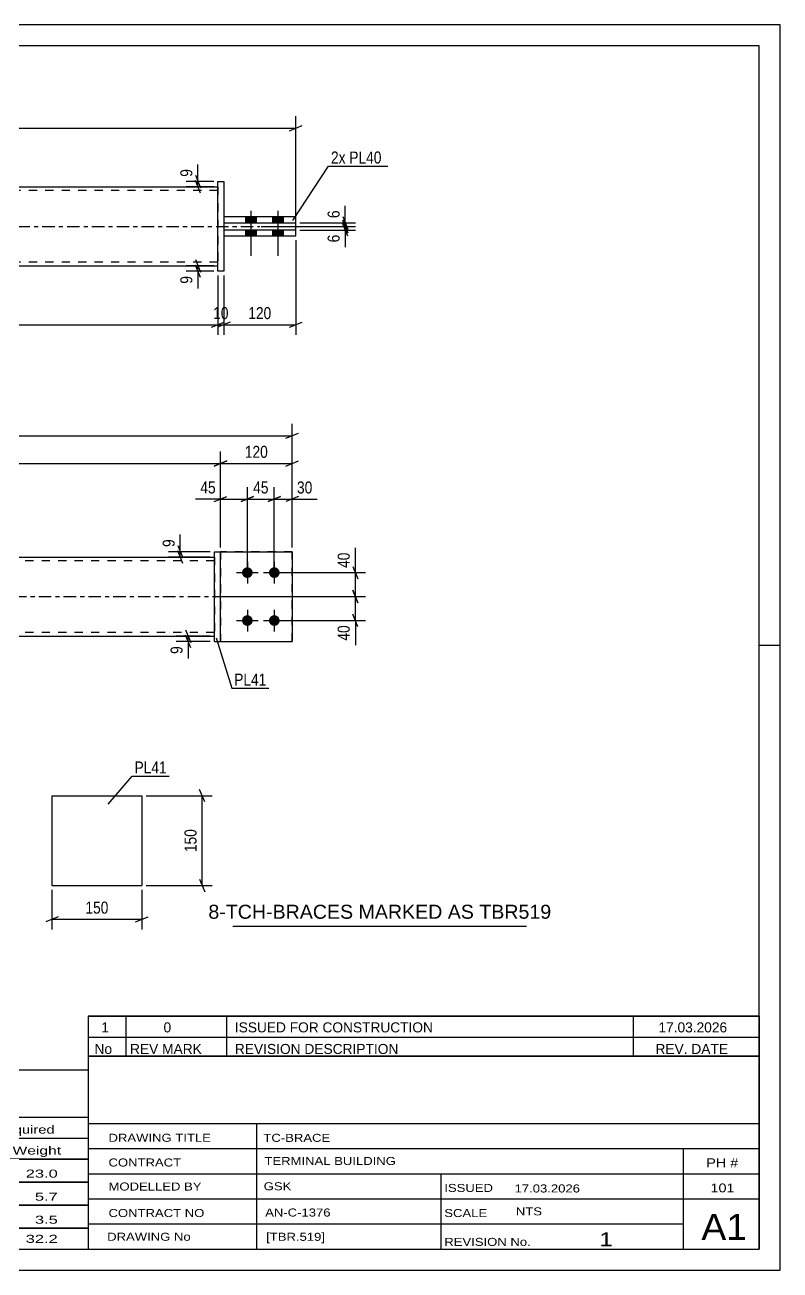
# Model space of a CAD drawing. Header units: millimetres. Extents: x 0 to 420, y 0 to 297.
# Drawn here: x 239.9 to 420, y 0 to 297 of the extents above; entities that cross this region are included whole.
import ezdxf

# ---------------------------------------------------------------- set-up
doc = ezdxf.new("R2010")
doc.units = ezdxf.units.MM
doc.linetypes.add('DXK_LINE_DOT2', pattern=[3.9198, 1.9599, -1.9599])
doc.linetypes.add('DXK_LINE_DOT3', pattern=[5.9187, 2.979, -0.9799, 0.9799, -0.9799])
doc.styles.add('Arial', font='arial.ttf', dxfattribs={"height": 0.2})
doc.styles.add('Arial Narrow', font='ARIALN.TTF', dxfattribs={"height": 0.2})

# ---------------------------------------------------------------- blocks, each defined once
blk = doc.blocks.new('Unknown-581632626-1163')
at = {"color": 5, "linetype": 'Continuous'}
for p, q in [((420, 297), (0, 297)), ((420, 0), (420, 297)), ((415, 292), (5, 292)), ((415, 5), (415, 292)), ((420, 149), (415, 149)), ((5, 5), (415, 5)), ((0, 0), (420, 0))]:
    blk.add_line(p, q, dxfattribs=at)
blk = doc.blocks.new('Part-581632626-1810 - 1791')
at = {"color": 2, "linetype": 'Continuous'}
for p, q in [((286.55, 171.35), (303.69, 171.35)), ((303.69, 171.35), (303.69, 149.92)), ((286.55, 149.92), (303.69, 149.92))]:
    blk.add_line(p, q, dxfattribs=at)
at = {"color": 7, "linetype": 'DXK_LINE_DOT2'}
blk.add_line((286.55, 171.35), (286.55, 149.92), dxfattribs=at)
blk = doc.blocks.new('Part-581632626-1798 - 1791')
at = {"color": 7, "linetype": 'DXK_LINE_DOT2'}
for p, q in [((303.69, 171.35), (286.55, 171.35)), ((286.55, 171.35), (286.55, 149.92)), ((303.69, 149.92), (303.69, 171.35)), ((286.55, 149.92), (303.69, 149.92))]:
    blk.add_line(p, q, dxfattribs=at)
blk = doc.blocks.new('Bolt-581632626-1800 - 1791')
at = {"linetype": 'Continuous'}
for points in [[(292.98, 167.64, -1), (292.98, 165.07, -1)], [(299.41, 167.64, -1), (299.41, 165.07, -1)], [(292.98, 156.21, -1), (292.98, 153.64, -1)], [(299.41, 156.21, -1), (299.41, 153.64, -1)]]:
    blk.add_hatch(color=1, dxfattribs=at).paths.add_polyline_path(points)
at = {"color": 1, "linetype": 'Continuous'}
for p, q in [((290.41, 166.35), (295.55, 166.35)), ((292.98, 168.92), (292.98, 163.78)), ((296.84, 166.35), (301.98, 166.35)), ((299.41, 168.92), (299.41, 163.78)), ((292.98, 157.5), (292.98, 152.35)), ((299.41, 157.5), (299.41, 152.35)), ((290.41, 154.92), (295.55, 154.92)), ((296.84, 154.92), (301.98, 154.92))]:
    blk.add_line(p, q, dxfattribs=at)
blk = doc.blocks.new('Part-581632626-1805 - 1791')
at = {"color": 2, "linetype": 'Continuous'}
for p, q in [((146.72, 170.07), (285.12, 170.07)), ((146.72, 151.21), (285.12, 151.21))]:
    blk.add_line(p, q, dxfattribs=at)
at = {"color": 7, "linetype": 'DXK_LINE_DOT2'}
for p, q in [((146.72, 151.21), (146.72, 170.07)), ((285.12, 170.07), (285.12, 151.21)), ((285.12, 169.21), (146.72, 169.21)), ((285.12, 152.07), (146.72, 152.07))]:
    blk.add_line(p, q, dxfattribs=at)
at = {"color": 7, "linetype": 'DXK_LINE_DOT3'}
blk.add_line((136.72, 160.64), (295.12, 160.64), dxfattribs=at)
blk = doc.blocks.new('Part-581632626-1830 - 1791')
at = {"color": 2, "linetype": 'Continuous'}
for p, q in [((285.12, 149.92), (285.12, 171.35)), ((285.12, 171.35), (286.55, 171.35)), ((286.55, 149.92), (286.55, 171.35)), ((285.12, 149.92), (286.55, 149.92))]:
    blk.add_line(p, q, dxfattribs=at)
blk = doc.blocks.new('Part-581632626-2156 - 2128')
at = {"color": 2, "linetype": 'Continuous'}
for p, q in [((147.54, 258.37), (285.95, 258.37)), ((147.54, 239.51), (285.95, 239.51))]:
    blk.add_line(p, q, dxfattribs=at)
at = {"color": 7, "linetype": 'DXK_LINE_DOT2'}
for p, q in [((147.54, 258.37), (147.54, 239.51)), ((285.95, 257.51), (147.54, 257.51)), ((285.95, 258.37), (285.95, 239.51)), ((285.95, 240.37), (147.54, 240.37))]:
    blk.add_line(p, q, dxfattribs=at)
at = {"color": 7, "linetype": 'DXK_LINE_DOT3'}
blk.add_line((137.54, 248.94), (295.95, 248.94), dxfattribs=at)
blk = doc.blocks.new('Part-581632626-2134 - 2128')
at = {"color": 2, "linetype": 'Continuous'}
for p, q in [((304.52, 248.08), (287.38, 248.08)), ((287.38, 248.08), (287.38, 246.66)), ((287.38, 246.66), (304.52, 246.66)), ((304.52, 246.66), (304.52, 248.08))]:
    blk.add_line(p, q, dxfattribs=at)
blk = doc.blocks.new('Part-581632626-2139 - 2128')
at = {"color": 2, "linetype": 'Continuous'}
for p, q in [((304.52, 251.23), (287.38, 251.23)), ((287.38, 251.23), (287.38, 249.8)), ((287.38, 249.8), (304.52, 249.8)), ((304.52, 249.8), (304.52, 251.23))]:
    blk.add_line(p, q, dxfattribs=at)
blk = doc.blocks.new('Part-581632626-2151 - 2128')
at = {"color": 2, "linetype": 'Continuous'}
for p, q in [((285.95, 238.23), (285.95, 259.66)), ((285.95, 259.66), (287.38, 259.66)), ((287.38, 259.66), (287.38, 238.23)), ((287.38, 238.23), (285.95, 238.23))]:
    blk.add_line(p, q, dxfattribs=at)
blk = doc.blocks.new('Bolt-581632626-2157 - 2128')
at = {"linetype": 'Continuous'}
for points in [[(295.09, 251.23), (292.52, 251.23), (292.52, 249.8), (295.09, 249.8)], [(295.09, 251.23), (292.52, 251.23), (292.52, 249.8), (295.09, 249.8)], [(301.52, 251.23), (298.95, 251.23), (298.95, 249.8), (301.52, 249.8)], [(301.52, 251.23), (298.95, 251.23), (298.95, 249.8), (301.52, 249.8)], [(295.09, 248.08), (292.52, 248.08), (292.52, 246.66), (295.09, 246.66)], [(295.09, 248.08), (292.52, 248.08), (292.52, 246.66), (295.09, 246.66)], [(301.52, 248.08), (298.95, 248.08), (298.95, 246.66), (301.52, 246.66)], [(301.52, 248.08), (298.95, 248.08), (298.95, 246.66), (301.52, 246.66)]]:
    blk.add_hatch(color=1, dxfattribs=at).paths.add_polyline_path(points)
at = {"color": 1, "linetype": 'Continuous'}
for p, q in [((293.8, 252.66), (293.8, 241.94)), ((293.8, 252.66), (293.8, 241.94)), ((300.23, 252.66), (300.23, 241.94)), ((300.23, 252.66), (300.23, 241.94)), ((292.52, 251.23), (292.52, 249.8)), ((292.52, 251.23), (292.52, 249.8)), ((295.09, 251.23), (295.09, 249.8)), ((295.09, 251.23), (295.09, 249.8)), ((298.95, 251.23), (298.95, 249.8)), ((298.95, 251.23), (298.95, 249.8)), ((301.52, 251.23), (301.52, 249.8)), ((301.52, 251.23), (301.52, 249.8)), ((292.52, 248.08), (292.52, 246.66)), ((292.52, 248.08), (292.52, 246.66)), ((295.09, 248.08), (295.09, 246.66)), ((295.09, 248.08), (295.09, 246.66)), ((298.95, 248.08), (298.95, 246.66)), ((298.95, 248.08), (298.95, 246.66)), ((301.52, 248.08), (301.52, 246.66)), ((301.52, 248.08), (301.52, 246.66))]:
    blk.add_line(p, q, dxfattribs=at)
blk = doc.blocks.new('Part-581632626-1390 - 1374')
at = {"color": 2, "linetype": 'Continuous'}
for p, q in [((246.4, 113.15), (246.4, 91.72)), ((246.4, 113.15), (267.82, 113.15)), ((267.82, 113.15), (267.82, 91.72)), ((246.4, 91.72), (267.82, 91.72))]:
    blk.add_line(p, q, dxfattribs=at)
blk = doc.blocks.new('StraightDimension-581632626-2059 - 1791')
at = {"color": 7, "linetype": 'Continuous'}
for p, q in [((291.48, 183.29), (294.48, 184.49)), ((292.98, 167.35), (292.98, 186.74)), ((300.91, 184.49), (297.91, 183.29)), ((299.41, 167.35), (299.41, 186.74)), ((292.98, 183.89), (299.41, 183.89))]:
    blk.add_line(p, q, dxfattribs=at)
at = {"color": 0}
blk.add_wipeout([(298.62, 184.64), (298.62, 188.84), (293.77, 188.84), (293.77, 184.64)], dxfattribs=at)
at = {"color": 3, "style": 'Arial Narrow'}
blk.add_text('45', height=2.863, dxfattribs=at).set_placement((294.37, 185.24))
blk = doc.blocks.new('StraightDimension-581632626-1842 - 1791')
at = {"color": 7, "linetype": 'Continuous'}
for p, q in [((276.4, 172.85), (277.6, 169.85)), ((284.12, 171.35), (274.15, 171.35)), ((284.12, 170.07), (274.15, 170.07)), ((277.6, 168.57), (276.4, 171.57)), ((277, 170.07), (277, 171.35))]:
    blk.add_line(p, q, dxfattribs=at)
at = {"color": 0}
blk.add_wipeout([(276.25, 174.91), (272.05, 174.91), (272.05, 171.88), (276.25, 171.88)], dxfattribs=at)
at = {"color": 7, "linetype": 'Continuous'}
blk.add_line((277, 171.35), (277, 175.43), dxfattribs=at)
blk.add_line((277, 171.35), (277, 175.43), dxfattribs=at)
at = {"color": 3, "style": 'Arial Narrow'}
blk.add_text('9', height=2.86, rotation=90.0002, dxfattribs=at).set_placement((275.65, 172.48))
blk = doc.blocks.new('StraightDimension-581632626-2043 - 1791')
at = {"color": 7, "linetype": 'Continuous'}
for p, q in [((285.05, 183.29), (288.05, 184.49)), ((286.55, 172.35), (286.55, 186.74)), ((294.48, 184.49), (291.48, 183.29)), ((292.98, 167.35), (292.98, 186.74)), ((286.55, 183.89), (292.98, 183.89))]:
    blk.add_line(p, q, dxfattribs=at)
at = {"color": 0}
blk.add_wipeout([(286.03, 184.64), (286.03, 188.84), (281.17, 188.84), (281.17, 184.64)], dxfattribs=at)
at = {"color": 7, "linetype": 'Continuous'}
blk.add_line((286.55, 183.89), (280.64, 183.89), dxfattribs=at)
blk.add_line((286.55, 183.89), (280.64, 183.89), dxfattribs=at)
at = {"color": 3, "style": 'Arial Narrow'}
blk.add_text('45', height=2.863, dxfattribs=at).set_placement((281.77, 185.24))
blk = doc.blocks.new('StraightDimension-581632626-1851 - 1791')
at = {"color": 7, "linetype": 'Continuous'}
for p, q in [((278.27, 152.71), (279.47, 149.71)), ((284.12, 151.21), (276.02, 151.21)), ((284.12, 149.92), (276.02, 149.92)), ((279.47, 148.42), (278.27, 151.42)), ((278.87, 149.92), (278.87, 151.21))]:
    blk.add_line(p, q, dxfattribs=at)
at = {"color": 0}
blk.add_wipeout([(278.12, 149.4), (273.92, 149.4), (273.92, 146.37), (278.12, 146.37)], dxfattribs=at)
at = {"color": 7, "linetype": 'Continuous'}
blk.add_line((278.87, 149.92), (278.87, 145.85), dxfattribs=at)
blk.add_line((278.87, 149.92), (278.87, 145.85), dxfattribs=at)
at = {"color": 3, "style": 'Arial Narrow'}
blk.add_text('9', height=2.86, rotation=90.0002, dxfattribs=at).set_placement((277.52, 146.97))
blk = doc.blocks.new('StraightDimension-581632626-2004 - 1791')
at = {"color": 7, "linetype": 'Continuous'}
for p, q in [((300.41, 166.35), (321.13, 166.35)), ((318.13, 167.85), (319.33, 164.85)), ((318.73, 160.64), (318.73, 166.35)), ((287.55, 160.64), (321.13, 160.64)), ((319.33, 159.14), (318.13, 162.14))]:
    blk.add_line(p, q, dxfattribs=at)
at = {"color": 0}
blk.add_wipeout([(317.98, 171.73), (313.78, 171.73), (313.78, 166.88), (317.98, 166.88)], dxfattribs=at)
at = {"color": 7, "linetype": 'Continuous'}
blk.add_line((318.73, 166.35), (318.73, 172.26), dxfattribs=at)
blk.add_line((318.73, 166.35), (318.73, 172.26), dxfattribs=at)
at = {"color": 3, "style": 'Arial Narrow'}
blk.add_text('40', height=2.863, rotation=90.0002, dxfattribs=at).set_placement((317.38, 167.48))
blk = doc.blocks.new('StraightDimension-581632626-2072 - 1791')
at = {"color": 7, "linetype": 'Continuous'}
for p, q in [((297.91, 183.29), (300.91, 184.49)), ((299.41, 167.35), (299.41, 186.74)), ((305.19, 184.49), (302.19, 183.29)), ((303.69, 172.35), (303.69, 186.74)), ((299.41, 183.89), (303.69, 183.89))]:
    blk.add_line(p, q, dxfattribs=at)
at = {"color": 0}
blk.add_wipeout([(309.07, 184.64), (309.07, 188.84), (304.22, 188.84), (304.22, 184.64)], dxfattribs=at)
at = {"color": 7, "linetype": 'Continuous'}
blk.add_line((303.69, 183.89), (309.6, 183.89), dxfattribs=at)
blk.add_line((303.69, 183.89), (309.6, 183.89), dxfattribs=at)
at = {"color": 3, "style": 'Arial Narrow'}
blk.add_text('30', height=2.863, dxfattribs=at).set_placement((304.82, 185.24))
blk = doc.blocks.new('StraightDimension-581632626-2013 - 1791')
at = {"color": 7, "linetype": 'Continuous'}
for p, q in [((287.55, 160.64), (321.13, 160.64)), ((318.13, 162.14), (319.33, 159.14)), ((318.73, 154.92), (318.73, 160.64)), ((300.41, 154.92), (321.13, 154.92)), ((319.33, 153.42), (318.13, 156.42))]:
    blk.add_line(p, q, dxfattribs=at)
at = {"color": 0}
blk.add_wipeout([(317.98, 154.4), (313.78, 154.4), (313.78, 149.54), (317.98, 149.54)], dxfattribs=at)
at = {"color": 7, "linetype": 'Continuous'}
blk.add_line((318.73, 154.92), (318.73, 149.02), dxfattribs=at)
blk.add_line((318.73, 154.92), (318.73, 149.02), dxfattribs=at)
at = {"color": 3, "style": 'Arial Narrow'}
blk.add_text('40', height=2.863, rotation=90.0002, dxfattribs=at).set_placement((317.38, 150.14))
blk = doc.blocks.new('StraightDimension-581632626-2023 - 1791')
at = {"color": 7, "linetype": 'Continuous'}
for p, q in [((129.65, 199.61), (126.65, 198.41)), ((128.15, 172.35), (128.15, 201.86)), ((128.15, 199.01), (303.69, 199.01)), ((302.19, 198.41), (305.19, 199.61)), ((303.69, 172.35), (303.69, 201.86))]:
    blk.add_line(p, q, dxfattribs=at)
at = {"color": 0}
blk.add_wipeout([(220.18, 199.76), (220.18, 203.96), (211.66, 203.96), (211.66, 199.76)], dxfattribs=at)
at = {"color": 3, "style": 'Arial Narrow'}
blk.add_text('1229', height=2.863, dxfattribs=at).set_placement((212.26, 200.36))
blk = doc.blocks.new('StraightDimension-581632626-3384 - 1791')
at = {"color": 7, "linetype": 'Continuous'}
for p, q in [((286.55, 172.35), (286.55, 195.24)), ((303.69, 172.35), (303.69, 195.24)), ((288.05, 192.99), (285.05, 191.79)), ((286.55, 192.39), (303.69, 192.39)), ((302.19, 191.79), (305.19, 192.99))]:
    blk.add_line(p, q, dxfattribs=at)
at = {"color": 0}
blk.add_wipeout([(298.46, 193.14), (298.46, 197.34), (291.78, 197.34), (291.78, 193.14)], dxfattribs=at)
at = {"color": 3, "style": 'Arial Narrow'}
blk.add_text('120', height=2.863, dxfattribs=at).set_placement((292.38, 193.74))
blk = doc.blocks.new('StraightDimension-581632626-3385 - 1791')
at = {"color": 7, "linetype": 'Continuous'}
for p, q in [((145.29, 161.64), (145.29, 195.24)), ((286.55, 172.35), (286.55, 195.24)), ((146.79, 192.99), (143.79, 191.79)), ((145.29, 192.39), (286.55, 192.39)), ((285.05, 191.79), (288.05, 192.99))]:
    blk.add_line(p, q, dxfattribs=at)
at = {"color": 0}
blk.add_wipeout([(219.26, 193.14), (219.26, 197.34), (212.58, 197.34), (212.58, 193.14)], dxfattribs=at)
at = {"color": 3, "style": 'Arial Narrow'}
blk.add_text('989', height=2.863, dxfattribs=at).set_placement((213.18, 193.74))
blk = doc.blocks.new('StraightDimension-581632626-3452 - 2128')
at = {"color": 7, "linetype": 'Continuous'}
for p, q in [((285.95, 237.23), (285.95, 223.08)), ((287.38, 237.23), (287.38, 223.08)), ((284.45, 224.88), (287.45, 226.08)), ((288.88, 226.08), (285.88, 224.88)), ((285.95, 225.48), (287.38, 225.48))]:
    blk.add_line(p, q, dxfattribs=at)
at = {"color": 0}
blk.add_wipeout([(289.09, 226.23), (289.09, 230.43), (284.23, 230.43), (284.23, 226.23)], dxfattribs=at)
at = {"color": 3, "style": 'Arial Narrow'}
blk.add_text('10', height=2.863, dxfattribs=at).set_placement((284.83, 226.83))
blk = doc.blocks.new('StraightDimension-581632626-2185 - 2128')
at = {"color": 7, "linetype": 'Continuous'}
for p, q in [((284.95, 259.66), (278.36, 259.66)), ((280.61, 261.16), (281.81, 258.16)), ((281.81, 256.87), (280.61, 259.87)), ((281.21, 258.37), (281.21, 259.66)), ((284.95, 258.37), (278.36, 258.37))]:
    blk.add_line(p, q, dxfattribs=at)
at = {"color": 0}
blk.add_wipeout([(280.46, 263.21), (276.26, 263.21), (276.26, 260.18), (280.46, 260.18)], dxfattribs=at)
at = {"color": 7, "linetype": 'Continuous'}
blk.add_line((281.21, 259.66), (281.21, 263.73), dxfattribs=at)
blk.add_line((281.21, 259.66), (281.21, 263.73), dxfattribs=at)
at = {"color": 3, "style": 'Arial Narrow'}
blk.add_text('9', height=2.86, rotation=90.0002, dxfattribs=at).set_placement((279.86, 260.78))
blk = doc.blocks.new('StraightDimension-581632626-2196 - 2128')
at = {"color": 7, "linetype": 'Continuous'}
for p, q in [((305.52, 249.8), (318.73, 249.8)), ((315.73, 251.3), (316.93, 248.3)), ((316.93, 247.44), (315.73, 250.44)), ((316.33, 248.94), (316.33, 249.8)), ((296.25, 248.94), (318.73, 248.94))]:
    blk.add_line(p, q, dxfattribs=at)
at = {"color": 0}
blk.add_wipeout([(315.58, 253.35), (311.38, 253.35), (311.38, 250.32), (315.58, 250.32)], dxfattribs=at)
at = {"color": 7, "linetype": 'Continuous'}
blk.add_line((316.33, 249.8), (316.33, 253.88), dxfattribs=at)
blk.add_line((316.33, 249.8), (316.33, 253.88), dxfattribs=at)
at = {"color": 3, "style": 'Arial Narrow'}
blk.add_text('6', height=2.86, rotation=90.0002, dxfattribs=at).set_placement((314.98, 250.92))
blk = doc.blocks.new('StraightDimension-581632626-2205 - 2128')
at = {"color": 7, "linetype": 'Continuous'}
for p, q in [((315.73, 250.44), (316.93, 247.44)), ((316.93, 246.58), (315.73, 249.58)), ((296.25, 248.94), (318.73, 248.94)), ((305.52, 248.08), (318.73, 248.08)), ((316.33, 248.08), (316.33, 248.94))]:
    blk.add_line(p, q, dxfattribs=at)
at = {"color": 0}
blk.add_wipeout([(315.58, 247.56), (311.38, 247.56), (311.38, 244.53), (315.58, 244.53)], dxfattribs=at)
at = {"color": 7, "linetype": 'Continuous'}
blk.add_line((316.33, 248.08), (316.33, 244.01), dxfattribs=at)
blk.add_line((316.33, 248.08), (316.33, 244.01), dxfattribs=at)
at = {"color": 3, "style": 'Arial Narrow'}
blk.add_text('6', height=2.86, rotation=90.0002, dxfattribs=at).set_placement((314.98, 245.13))
blk = doc.blocks.new('StraightDimension-581632626-2225 - 2128')
at = {"color": 7, "linetype": 'Continuous'}
for p, q in [((280.61, 241.01), (281.81, 238.01)), ((284.95, 239.51), (278.36, 239.51)), ((284.95, 238.23), (278.36, 238.23)), ((281.81, 236.73), (280.61, 239.73)), ((281.21, 238.23), (281.21, 239.51))]:
    blk.add_line(p, q, dxfattribs=at)
at = {"color": 0}
blk.add_wipeout([(280.46, 237.7), (276.26, 237.7), (276.26, 234.67), (280.46, 234.67)], dxfattribs=at)
at = {"color": 7, "linetype": 'Continuous'}
blk.add_line((281.21, 238.23), (281.21, 234.15), dxfattribs=at)
blk.add_line((281.21, 238.23), (281.21, 234.15), dxfattribs=at)
at = {"color": 3, "style": 'Arial Narrow'}
blk.add_text('9', height=2.86, rotation=90.0002, dxfattribs=at).set_placement((279.86, 235.27))
blk = doc.blocks.new('StraightDimension-581632626-2282 - 2128')
at = {"color": 7, "linetype": 'Continuous'}
for p, q in [((128.97, 247.65), (128.97, 275.22)), ((304.52, 247.66), (304.52, 275.22)), ((130.47, 272.97), (127.47, 271.77)), ((128.97, 272.37), (304.52, 272.37)), ((303.02, 271.77), (306.02, 272.97))]:
    blk.add_line(p, q, dxfattribs=at)
at = {"color": 0}
blk.add_wipeout([(221, 273.12), (221, 277.32), (212.49, 277.32), (212.49, 273.12)], dxfattribs=at)
at = {"color": 3, "style": 'Arial Narrow'}
blk.add_text('1229', height=2.863, dxfattribs=at).set_placement((213.09, 273.72))
blk = doc.blocks.new('StraightDimension-581632626-3451 - 2128')
at = {"color": 7, "linetype": 'Continuous'}
for p, q in [((304.52, 245.66), (304.52, 223.08)), ((287.38, 237.23), (287.38, 223.08)), ((288.88, 226.08), (285.88, 224.88)), ((303.02, 224.88), (306.02, 226.08)), ((287.38, 225.48), (304.52, 225.48))]:
    blk.add_line(p, q, dxfattribs=at)
at = {"color": 0}
blk.add_wipeout([(299.29, 226.23), (299.29, 230.43), (292.6, 230.43), (292.6, 226.23)], dxfattribs=at)
at = {"color": 3, "style": 'Arial Narrow'}
blk.add_text('120', height=2.863, dxfattribs=at).set_placement((293.2, 226.83))
blk = doc.blocks.new('StraightDimension-581632626-3453 - 2128')
at = {"color": 7, "linetype": 'Continuous'}
for p, q in [((147.54, 237.23), (147.54, 223.08)), ((285.95, 237.23), (285.95, 223.08)), ((149.04, 226.08), (146.04, 224.88)), ((284.45, 224.88), (287.45, 226.08)), ((147.54, 225.48), (285.95, 225.48))]:
    blk.add_line(p, q, dxfattribs=at)
at = {"color": 0}
blk.add_wipeout([(220.09, 226.23), (220.09, 230.43), (213.4, 230.43), (213.4, 226.23)], dxfattribs=at)
at = {"color": 3, "style": 'Arial Narrow'}
blk.add_text('969', height=2.863, dxfattribs=at).set_placement((214, 226.83))
blk = doc.blocks.new('StraightDimension-581632626-1392 - 1374')
at = {"color": 7, "linetype": 'Continuous'}
for p, q in [((246.4, 90.72), (246.4, 81.27)), ((267.82, 90.72), (267.82, 81.27)), ((247.9, 84.27), (244.9, 83.07)), ((246.4, 83.67), (267.82, 83.67)), ((266.32, 83.07), (269.32, 84.27))]:
    blk.add_line(p, q, dxfattribs=at)
at = {"color": 0}
blk.add_wipeout([(260.45, 84.42), (260.45, 88.62), (253.77, 88.62), (253.77, 84.42)], dxfattribs=at)
at = {"color": 3, "style": 'Arial Narrow'}
blk.add_text('150', height=2.863, dxfattribs=at).set_placement((254.37, 85.02))
blk = doc.blocks.new('StraightDimension-581632626-1397 - 1374')
at = {"color": 7, "linetype": 'Continuous'}
for p, q in [((268.82, 113.15), (284.61, 113.15)), ((282.81, 111.65), (281.61, 114.65)), ((282.21, 91.72), (282.21, 113.15)), ((281.61, 93.22), (282.81, 90.22)), ((268.82, 91.72), (284.61, 91.72))]:
    blk.add_line(p, q, dxfattribs=at)
at = {"color": 0}
blk.add_wipeout([(281.46, 105.78), (277.26, 105.78), (277.26, 99.09), (281.46, 99.09)], dxfattribs=at)
at = {"color": 3, "style": 'Arial Narrow'}
blk.add_text('150', height=2.863, rotation=90.0002, dxfattribs=at).set_placement((280.86, 99.69))
blk = doc.blocks.new('Unknown-581632626-3645')
at = {"color": 7, "linetype": 'Continuous'}
for p, q in [((95, 47.75), (255, 47.75)), ((95, 36.5), (95, 47.75)), ((255, 47.75), (255, 36.5)), ((95, 36.5), (255, 36.5)), ((95, 36.5), (95, 31.5)), ((255, 36.5), (255, 31.5)), ((95, 31.5), (255, 31.5)), ((95, 31.5), (95, 26.5)), ((119, 31.5), (119, 26.5)), ((154.5, 31.5), (154.5, 26.5)), ((180.5, 31.5), (180.5, 26.5)), ((193.5, 31.5), (193.5, 26.5)), ((211, 31.5), (211, 26.5)), ((233, 31.5), (233, 26.5)), ((255, 31.5), (255, 26.5)), ((95, 26.5), (255, 26.5)), ((95, 26.45), (95, 21.05)), ((95, 26.45), (255, 26.45)), ((119, 26.5), (119, 21)), ((154.5, 26.5), (154.5, 21)), ((180.5, 26.5), (180.5, 21)), ((193.5, 26.5), (193.5, 21)), ((211, 26.5), (211, 21)), ((233, 26.5), (233, 21)), ((255, 26.45), (255, 21.05)), ((95, 21.05), (255, 21.05)), ((95, 20.95), (95, 15.55)), ((95, 20.95), (255, 20.95)), ((119, 21), (119, 15.5)), ((154.5, 21), (154.5, 15.5)), ((180.5, 21), (180.5, 15.5)), ((193.5, 21), (193.5, 15.5)), ((211, 21), (211, 15.5)), ((233, 21), (233, 15.5)), ((255, 20.95), (255, 15.55)), ((95, 15.55), (255, 15.55)), ((95, 15.45), (95, 10.05)), ((95, 15.45), (255, 15.45)), ((119, 15.5), (119, 10)), ((154.5, 15.5), (154.5, 10)), ((180.5, 15.5), (180.5, 10)), ((193.5, 15.5), (193.5, 10)), ((211, 15.5), (211, 10)), ((233, 15.5), (233, 10)), ((255, 15.45), (255, 10.05)), ((95, 10.05), (255, 10.05)), ((95, 10), (255, 10)), ((95, 10), (95, 5)), ((211, 10), (211, 5)), ((233, 10), (233, 5)), ((255, 10), (255, 5)), ((95, 5), (255, 5))]:
    blk.add_line(p, q, dxfattribs=at)
at = {"color": 7, "style": 'Arial Narrow'}
for s, height, width, p in [('GENERAL NOTES & WELD DETAILS :', 2.8633, 1.4, (96.15, 40.06)), ('REFER TYP DRAWING TYP-01', 1.9089, 1.6, (179.7, 40.16)), ("MATERIAL LIST FOR ASSEMBLY MK'D", 1.9089, 1.6, (96.15, 32.56)), ('TBR519', 1.909, 1.794707, (187.59, 32.47)), ('8', 1.91, 1.794707, (217.08, 32.56)), ('No. Required', 1.9089, 1.6, (226.41, 32.56)), ('Mark', 1.909, 1.7, (96.34, 27.5)), ('Profile', 1.909, 1.7, (129.41, 27.5)), ('Material', 1.909, 1.7, (159.54, 27.56)), ('No.', 1.909, 1.7, (184.5, 27.56)), ('Length', 1.909, 1.7, (195, 27.56)), ('Area', 1.909, 1.7, (217.5, 27.56)), ('Weight', 1.909, 1.7, (237, 27.56))]:
    blk.add_text(s, height=height, dxfattribs=dict(at, width=width)).set_placement(p)
at = {"color": 7, "linetype": 'Continuous', "style": 'Arial Narrow'}
for s, height, width, p in [('TBR519', 1.909, 1.794707, (96.5, 22.06)), ('SHS132*6', 1.909, 1.794707, (121, 22.06)), ('E350', 1.909, 1.794707, (160.74, 22.06)), ('1', 1.91, 1.794707, (184.86, 22.06)), ('969', 1.909, 1.794707, (199.77, 22.06)), ('0.5', 1.909, 1.794707, (221.32, 22.06)), ('23.0', 1.909, 1.794707, (240.14, 22.06)), ('PL40', 1.909, 1.794707, (96.5, 16.56)), ('PL10*120', 1.909, 1.794707, (121, 16.56)), ('E350', 1.909, 1.794707, (160.74, 16.56)), ('4', 1.91, 1.794707, (184.86, 16.56)), ('150', 1.909, 1.794707, (199.77, 16.56)), ('0.0', 1.909, 1.794707, (221.32, 16.56)), ('5.7', 1.909, 1.794707, (242.33, 16.56)), ('PL41', 1.909, 1.794707, (96.5, 11.06)), ('PL10*150', 1.909, 1.794707, (121, 11.06)), ('E350', 1.909, 1.794707, (160.74, 11.06)), ('2', 1.91, 1.794707, (184.86, 11.06)), ('150', 1.909, 1.794707, (199.77, 11.06)), ('0.1', 1.909, 1.794707, (221.32, 11.06)), ('3.5', 1.909, 1.794707, (242.33, 11.06)), ('Total', 1.909, 1.7, (197.33, 6.5)), ('0.8', 1.909, 1.794707, (220.83, 6.5)), ('32.2', 1.909, 1.794707, (240.14, 6.5))]:
    blk.add_text(s, height=height, dxfattribs=dict(at, width=width)).set_placement(p)
blk = doc.blocks.new('Unknown-581632626-3643')
at = {"color": 7, "linetype": 'Continuous'}
for p, q in [((255, 51.05), (255, 5)), ((255, 51.05), (415, 51.05)), ((415, 51), (415, 5)), ((255, 35), (415, 35)), ((295.14, 35), (295.14, 5)), ((255, 29), (415, 29)), ((397, 5.05), (397, 29.05)), ((255, 23), (415, 23)), ((339.14, 23), (339.14, 5)), ((255, 17), (415, 17)), ((255, 11), (397, 11)), ((255, 5), (415, 5))]:
    blk.add_line(p, q, dxfattribs=at)
at = {"color": 7, "style": 'Arial Narrow'}
for s, height, width, p in [('DRAWING TITLE', 1.9089, 1.425378, (259.88, 30.61)), ('TC-BRACE', 1.909, 1.425378, (296.81, 30.59)), ('TERMINAL BUILDING', 1.9089, 1.425378, (297.06, 25.07)), ('CONTRACT', 1.909, 1.425378, (259.88, 24.71)), ('MODELLED BY', 1.9089, 1.425378, (259.88, 18.98)), ('GSK', 1.909, 1.425378, (296.88, 19.04)), ('ISSUED', 1.909, 1.425378, (339.94, 18.64)), ('17.03.2026', 1.909, 1.425378, (356.69, 18.52)), ('CONTRACT NO', 1.9089, 1.425378, (259.88, 12.66)), ('AN-C-1376', 1.909, 1.425378, (297.23, 12.78)), ('SCALE', 1.909, 1.425378, (339.94, 12.65)), ('A1', 6.204, 1.25, (401.24, 7.2)), ('DRAWING No', 1.909, 1.425378, (259.56, 7)), ('[TBR.519]', 1.909, 1.425378, (297.46, 6.99)), ('1', 3.34, 1.5, (376.91, 5.68)), ('REVISION No.', 1.9089, 1.425378, (339.94, 5.77))]:
    blk.add_text(s, height=height, dxfattribs=dict(at, width=width)).set_placement(p)
at = {"color": 7, "linetype": 'Continuous', "style": 'Arial Narrow'}
for s, height, width, p in [('PH #', 2.1, 1.42538, (402.4, 24.55)), ('101', 2.1, 1.42538, (403.41, 18.55)), ('NTS', 1.909, 1.425378, (357, 13.05))]:
    blk.add_text(s, height=height, dxfattribs=dict(at, width=width)).set_placement(p)
blk = doc.blocks.new('Unknown-581632626-3644')
at = {"color": 7, "linetype": 'Continuous'}
for p, q in [((255, 60.55), (415, 60.55)), ((415, 60.55), (255, 60.55)), ((255, 60.55), (255, 55.55)), ((264, 60.55), (264, 55.55)), ((288, 60.55), (288, 55.55)), ((385, 60.55), (385, 55.55)), ((415, 60.55), (415, 55.55)), ((255, 55.55), (415, 55.55)), ((255, 55.55), (255, 51.05)), ((255, 55.55), (415, 55.55)), ((264, 55.55), (264, 51.05)), ((288, 55.55), (288, 51.05)), ((385, 55.55), (385, 51.05)), ((415, 55.55), (415, 51.05)), ((415, 51.05), (255, 51.05))]:
    blk.add_line(p, q, dxfattribs=at)
at = {"color": 7, "linetype": 'Continuous', "style": 'Arial Narrow'}
for s, height, width, p in [('1', 2.39, 1.196471, (258.16, 56.7)), ('0', 2.39, 1.196471, (273, 56.7)), ('ISSUED FOR CONSTRUCTION', 2.3861, 1.196471, (290, 56.7)), ('17.03.2026', 2.386, 1.196471, (391, 56.7)), ('No', 2.386, 1.2, (256.54, 51.55)), ('REV MARK', 2.386, 1.2, (265, 51.55)), ('REVISION DESCRIPTION', 2.3861, 1.2, (290, 51.55)), ('REV. DATE', 2.386, 1.2, (390.28, 51.55))]:
    blk.add_text(s, height=height, dxfattribs=dict(at, width=width)).set_placement(p)
blk = doc.blocks.new('Unknown-581632626-3646')
at = {"color": 7, "linetype": 'Continuous'}
blk.add_line((289.5, 82.05), (359.5, 82.05), dxfattribs=at)
at = {"color": 7, "style": 'Arial'}
blk.add_text('8-TCH-BRACES MARKED AS TBR519', height=3.3428, dxfattribs=at).set_placement((283.69, 83.8))
blk = doc.blocks.new('Mark-581632626-1826 - 1791')
at = {"color": 0}
blk.add_wipeout([(297.53, 139.42), (297.53, 142.42), (289.85, 142.42), (289.85, 139.42)], dxfattribs=at)
blk.add_wipeout([(297.53, 139.42), (297.53, 142.42), (289.85, 142.42), (289.85, 139.42)], dxfattribs=at)
at = {"color": 30, "linetype": 'Continuous'}
for p, q in [((285.56, 150.79), (289.25, 138.82)), ((289.25, 138.82), (298.13, 138.82))]:
    blk.add_line(p, q, dxfattribs=at)
at = {"color": 3, "style": 'Arial Narrow'}
blk.add_text('PL41', height=2.863, dxfattribs=at).set_placement((289.85, 139.42))
blk = doc.blocks.new('MarkSet-581632626-2341 - 2128')
at = {"color": 0}
blk.add_wipeout([(316.39, 263.94), (316.39, 266.94), (312.92, 266.94), (312.92, 263.94)], dxfattribs=at)
blk.add_wipeout([(316.39, 263.94), (316.39, 266.94), (312.92, 266.94), (312.92, 263.94)], dxfattribs=at)
at = {"color": 30, "linetype": 'Continuous'}
blk.add_line((303.84, 250.37), (312.32, 263.34), dxfattribs=at)
at = {"color": 0}
blk.add_wipeout([(324.97, 263.94), (324.97, 266.94), (317.29, 266.94), (317.29, 263.94)], dxfattribs=at)
blk.add_wipeout([(324.97, 263.94), (324.97, 266.94), (317.29, 266.94), (317.29, 263.94)], dxfattribs=at)
at = {"color": 30, "linetype": 'Continuous'}
blk.add_line((312.32, 263.34), (326.47, 263.34), dxfattribs=at)
at = {"color": 3, "style": 'Arial Narrow'}
for s, p in [('2x', (312.92, 263.94)), ('PL40', (317.29, 263.94))]:
    blk.add_text(s, height=2.863, dxfattribs=at).set_placement(p)
blk = doc.blocks.new('Mark-581632626-1386 - 1374')
at = {"color": 0}
blk.add_wipeout([(273.76, 118.45), (273.76, 121.45), (266.08, 121.45), (266.08, 118.45)], dxfattribs=at)
blk.add_wipeout([(273.76, 118.45), (273.76, 121.45), (266.08, 121.45), (266.08, 118.45)], dxfattribs=at)
at = {"color": 30, "linetype": 'Continuous'}
for p, q in [((259.81, 111.1), (265.48, 117.85)), ((265.48, 117.85), (274.36, 117.85))]:
    blk.add_line(p, q, dxfattribs=at)
at = {"color": 3, "style": 'Arial Narrow'}
blk.add_text('PL41', height=2.863, dxfattribs=at).set_placement((266.08, 118.45))

msp = doc.modelspace()

# ---------------------------------------------------------------- block references
for name in ['Unknown-581632626-1163', 'Part-581632626-2151 - 2128', 'Part-581632626-2156 - 2128', 'Bolt-581632626-2157 - 2128', 'Part-581632626-2139 - 2128', 'Part-581632626-2134 - 2128', 'Part-581632626-1805 - 1791', 'Part-581632626-1830 - 1791', 'Part-581632626-1810 - 1791', 'Part-581632626-1798 - 1791', 'Bolt-581632626-1800 - 1791', 'Part-581632626-1390 - 1374', 'Unknown-581632626-3646', 'Unknown-581632626-3644', 'Unknown-581632626-3643', 'Unknown-581632626-3645']:
    msp.add_blockref(name, (0, 0))

# ---------------------------------------------------------------- next in the draw order: block references
for name in ['StraightDimension-581632626-2185 - 2128', 'StraightDimension-581632626-2196 - 2128', 'StraightDimension-581632626-3452 - 2128', 'StraightDimension-581632626-2059 - 1791', 'StraightDimension-581632626-1842 - 1791', 'StraightDimension-581632626-1851 - 1791', 'StraightDimension-581632626-1392 - 1374']:
    msp.add_blockref(name, (0, 0))

# ---------------------------------------------------------------- next in the draw order: block references
for name in ['StraightDimension-581632626-2205 - 2128', 'StraightDimension-581632626-2225 - 2128', 'StraightDimension-581632626-2043 - 1791', 'StraightDimension-581632626-1397 - 1374']:
    msp.add_blockref(name, (0, 0))

# ---------------------------------------------------------------- next in the draw order: block references
for name in ['StraightDimension-581632626-2282 - 2128', 'StraightDimension-581632626-3451 - 2128', 'StraightDimension-581632626-2004 - 1791', 'Mark-581632626-1386 - 1374']:
    msp.add_blockref(name, (0, 0))

# ---------------------------------------------------------------- next in the draw order: block references
for name in ['MarkSet-581632626-2341 - 2128', 'StraightDimension-581632626-3453 - 2128', 'StraightDimension-581632626-2072 - 1791', 'StraightDimension-581632626-2013 - 1791']:
    msp.add_blockref(name, (0, 0))

# ---------------------------------------------------------------- next in the draw order: block references
for name in ['StraightDimension-581632626-2023 - 1791', 'Mark-581632626-1826 - 1791']:
    msp.add_blockref(name, (0, 0))

# ---------------------------------------------------------------- next in the draw order: block references
msp.add_blockref('StraightDimension-581632626-3384 - 1791', (0, 0))

# ---------------------------------------------------------------- next in the draw order: block references
msp.add_blockref('StraightDimension-581632626-3385 - 1791', (0, 0))

doc.saveas('drawing.dxf')
